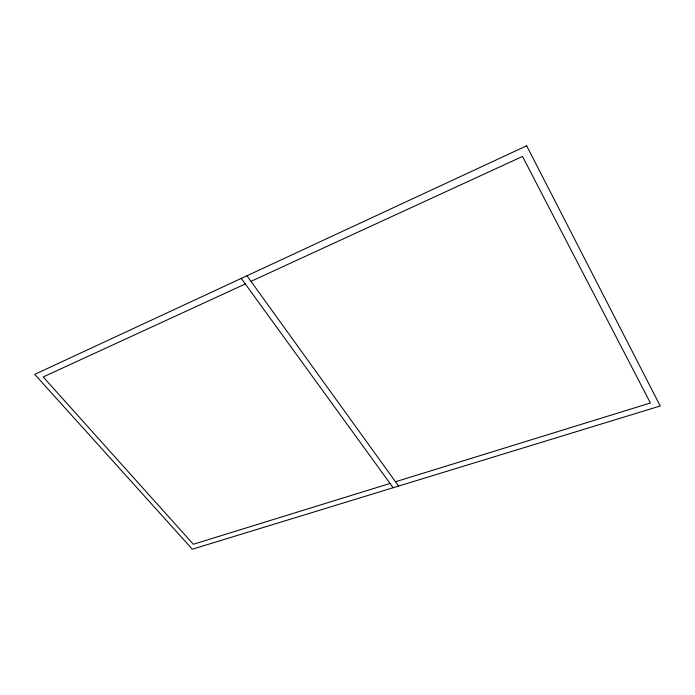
<?xml version="1.0" encoding="UTF-8"?>
<svg xmlns="http://www.w3.org/2000/svg" width="695" height="695" viewBox="0 0 695 695"><rect width="100%" height="100%" fill="white"/><g stroke="black" fill="none" stroke-linecap="round" stroke-linejoin="round"><path stroke-width="1.04" d="M245.318 283.96L43.194 376.951L193.323 544.263L390.043 483.459M250.991 281.353L522.501 156.436L650.407 402.978L395.481 481.774M241.278 278.391L393.153 487.742M246.951 275.759L398.583 486.074M526.654 145.785L34.75 374.362L192.333 549.215L660.25 405.976L526.654 145.785"/></g></svg>
